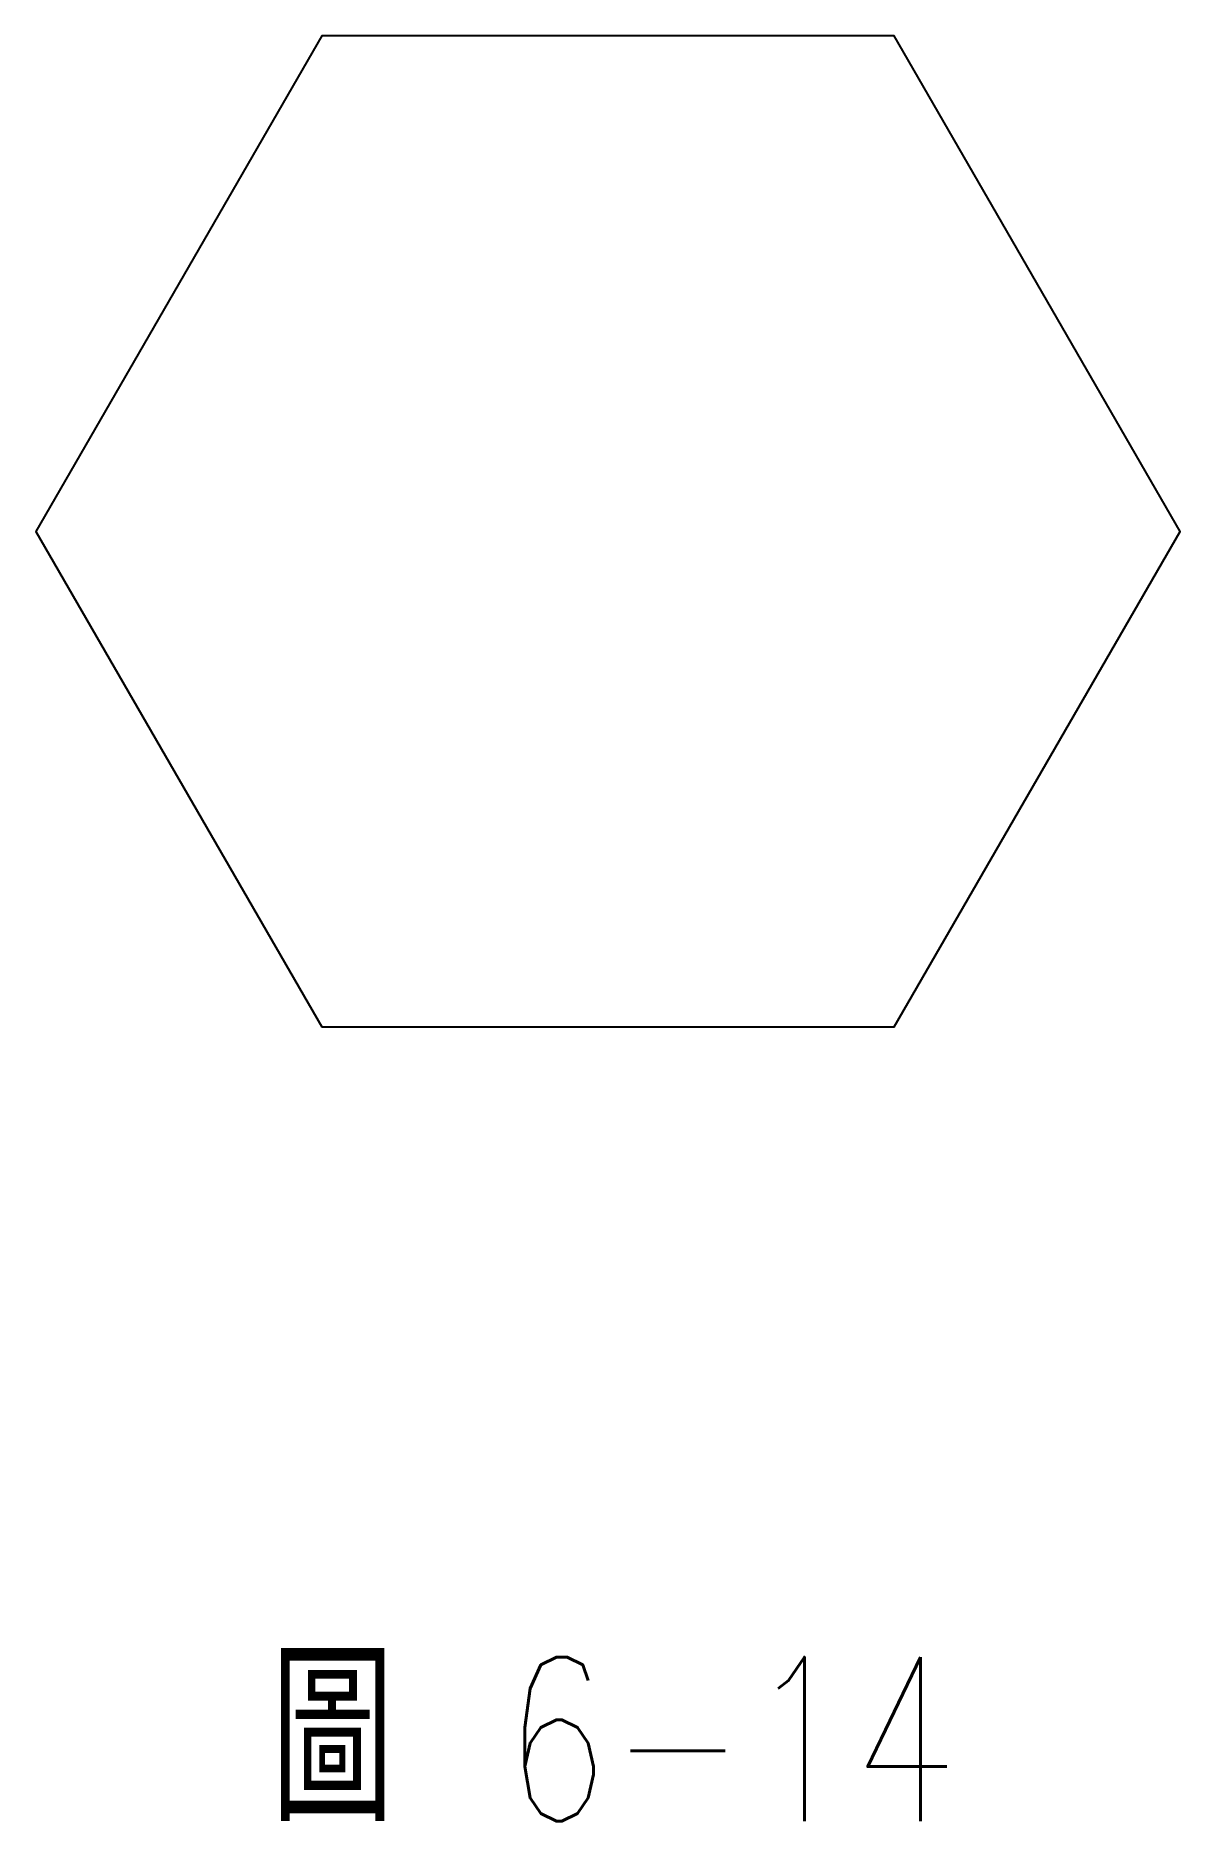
# Model space of a CAD drawing. Extents: x -8.8 to 12.1, y 125.8 to 158.5.
import ezdxf

# ---------------------------------------------------------------- set-up
doc = ezdxf.new("R2010")
doc.units = 0
doc.layers.add('輪廓線', color=7, linetype='CONTINUOUS')
doc.styles.add('CNS', font='txt.shx', dxfattribs={"width": 0.75, "height": 3, "bigfont": 'chineset.shx'})

msp = doc.modelspace()

# ---------------------------------------------------------------- linework, layer by layer
at = {"layer": '輪廓線'}
msp.add_lwpolyline([(-3.618, 140.356), (6.842, 140.356), (12.073, 149.415), (6.842, 158.474), (-3.618, 158.474), (-8.848, 149.415)], close=True, dxfattribs=at)

# ---------------------------------------------------------------- texts
at = {"layer": '輪廓線', "style": 'CNS', "width": 0.75}
msp.add_text('圖 6-14', height=3, dxfattribs=at).set_placement((-4.549, 125.838))

doc.saveas('drawing.dxf')
